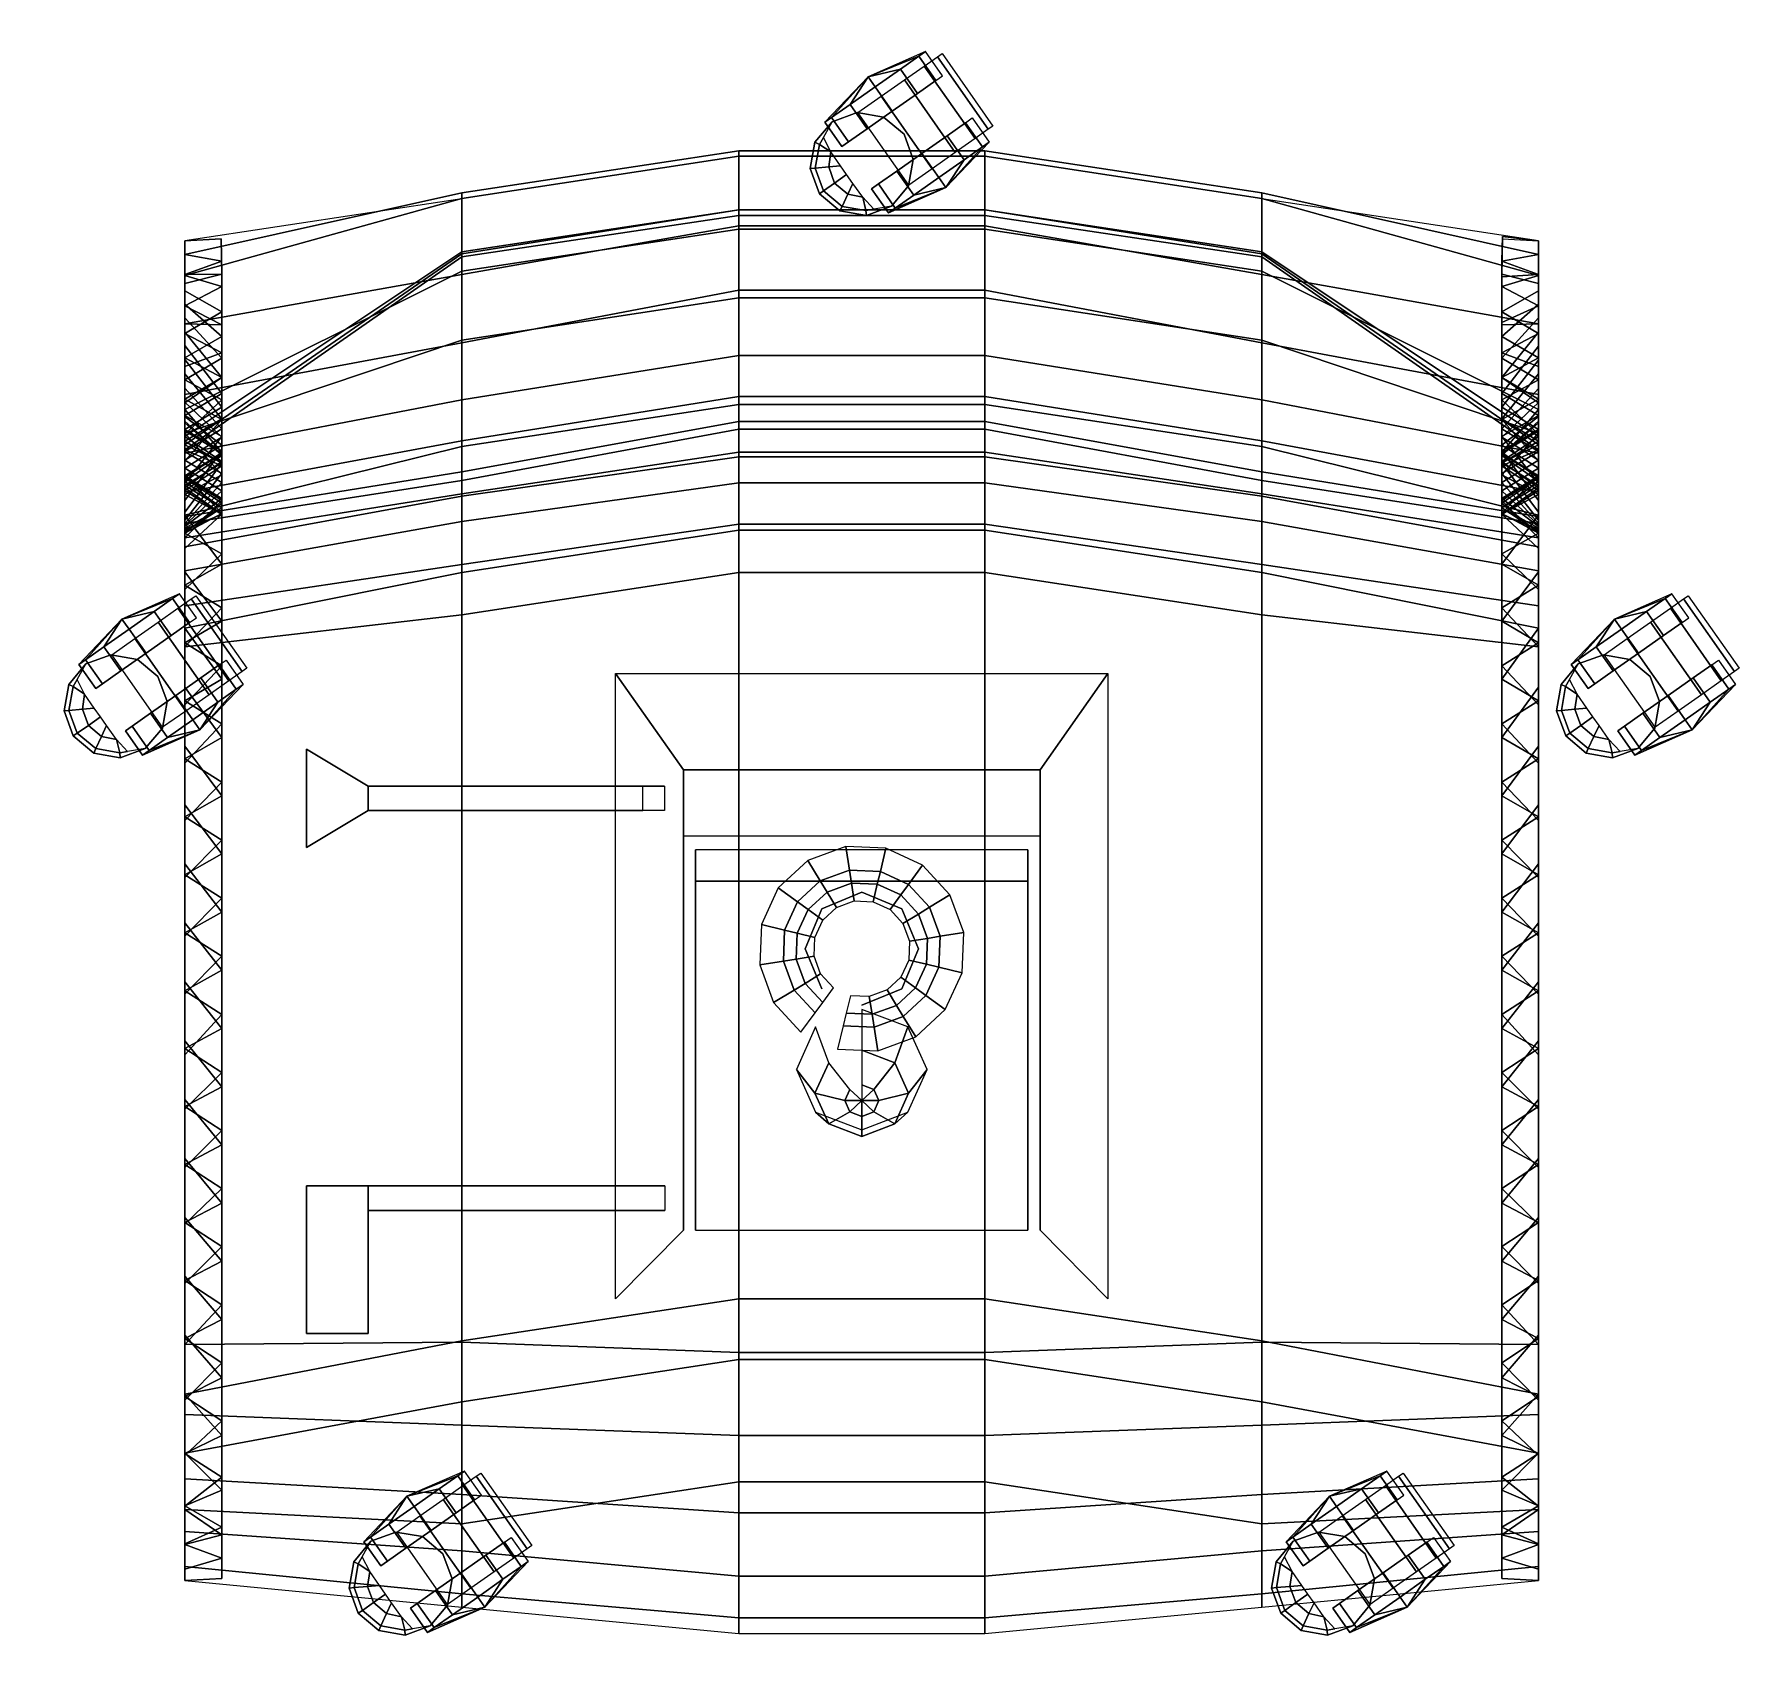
# Model space of a CAD drawing. Header units: metres. Extents: x 0.207 to 0.905, y -1.788 to -1.124.
import ezdxf

# ---------------------------------------------------------------- set-up
doc = ezdxf.new("R2010")
doc.units = ezdxf.units.M
doc.layers.add('ceco.net 76', color=7, linetype='Continuous')

# ---------------------------------------------------------------- blocks, each defined once
blk = doc.blocks.new('SILLABASE')
mesh = blk.add_polymesh((16, 4), dxfattribs=dict(m_close=True))
for k, corner in enumerate([(33.94, -24.7, 9.28), (26.09, -18.98, 182.12), (21.83, -15.88, 186.84), (15.88, -11.55, 301.84), (21.91, -35.81, 9.28), (16.84, -27.52, 182.12), (14.09, -23.02, 186.84), (10.25, -16.75, 301.84), (6.54, -41.47, 9.28), (5.03, -31.87, 182.12), (4.21, -26.66, 186.84), (3.06, -19.4, 301.84), (-9.83, -40.81, 9.28), (-7.55, -31.37, 182.12), (-6.32, -26.24, 186.84), (-4.6, -19.09, 301.84), (-24.7, -33.94, 9.28), (-18.98, -26.09, 182.12), (-15.88, -21.83, 186.84), (-11.55, -15.88, 301.84), (-35.81, -21.91, 9.28), (-27.52, -16.84, 182.12), (-23.02, -14.09, 186.84), (-16.75, -10.25, 301.84), (-41.47, -6.54, 9.28), (-31.87, -5.03, 182.12), (-26.66, -4.21, 186.84), (-19.4, -3.06, 301.84), (-40.81, 9.83, 9.28), (-31.37, 7.55, 182.12), (-26.24, 6.32, 186.84), (-19.09, 4.6, 301.84), (-33.94, 24.7, 9.28), (-26.09, 18.98, 182.12), (-21.83, 15.88, 186.84), (-15.88, 11.55, 301.84), (-21.91, 35.81, 9.28), (-16.84, 27.52, 182.12), (-14.09, 23.02, 186.84), (-10.25, 16.75, 301.84), (-6.54, 41.47, 9.28), (-5.03, 31.87, 182.12), (-4.21, 26.66, 186.84), (-3.06, 19.4, 301.84), (9.83, 40.81, 9.28), (7.55, 31.37, 182.12), (6.32, 26.24, 186.84), (4.6, 19.09, 301.84), (24.7, 33.94, 9.28), (18.98, 26.09, 182.12), (15.88, 21.83, 186.84), (11.55, 15.88, 301.84), (35.81, 21.91, 9.28), (27.52, 16.84, 182.12), (23.02, 14.09, 186.84), (16.75, 10.25, 301.84), (41.47, 6.54, 9.28), (31.87, 5.03, 182.12), (26.66, 4.21, 186.84), (19.4, 3.06, 301.84), (40.81, -9.83, 9.28), (31.37, -7.55, 182.12), (26.24, -6.32, 186.84), (19.09, -4.6, 301.84)]):
    mesh.set_mesh_vertex(divmod(k, 4), corner)
blk = doc.blocks.new('SILLARUEDA')
at = {"color": 0}
mesh = blk.add_polymesh((6, 7), dxfattribs=at)
for k, corner in enumerate([(0, 21), (-10.5, 18.19), (-18.19, 10.5), (-21, 0), (-18.19, -10.5), (-10.5, -18.19), (0, -21), (0, 21, -15.12), (-10.5, 18.19, -19.96), (-18.19, 10.5, -19.96), (-21, 0, -19.96), (-18.19, -10.5, -19.96), (-10.5, -18.19, -19.96), (0, -21, -15.12), (0, 21, -15.12), (-10.5, 18.19, -19.96), (-18.19, 10.5, -19.96), (-21, 0, -19.96), (-18.19, -10.5, -19.96), (-10.5, -18.19, -19.96), (0, -21, -15.12), (-6.55, 17.83, -27.46), (-9.5, 16.45, -27.46), (-16.45, 9.5, -27.46), (-18.99, 0, -27.46), (-16.45, -9.5, -27.46), (-9.5, -16.45, -27.46), (-6.55, -17.83, -27.46), (-7.43, 11.27, -32.95), (-7.43, 11.27, -32.95), (-11.69, 6.75, -32.95), (-13.5, 0, -32.95), (-11.69, -6.75, -32.95), (-7.43, -11.27, -32.95), (-7.43, -11.27, -32.95), (-7.43, 11.27, -32.95), (-7.43, 11.27, -32.95), (-7.5, 4.33, -34.72), (-7.5, 0.01, -34.89), (-7.5, -4.35, -34.72), (-7.43, -11.27, -32.95), (-7.43, -11.27, -32.95)]):
    mesh.set_mesh_vertex(divmod(k, 7), corner)
mesh = blk.add_polymesh((12, 3), dxfattribs=dict(at, m_close=True))
for k, corner in enumerate([(47.5, 10.5, -34.96), (47.5, 22.5, -34.96), (22.5, 27.5, -34.96), (44.15, 10.5, -22.46), (44.15, 22.5, -22.46), (22.5, 27.5, -34.96), (35, 10.5, -13.31), (35, 22.5, -13.31), (22.5, 27.5, -34.96), (22.5, 10.5, -9.96), (22.5, 22.5, -9.96), (22.5, 27.5, -34.96), (10, 10.5, -13.31), (10, 22.5, -13.31), (22.5, 27.5, -34.96), (0.85, 10.5, -22.46), (0.85, 22.5, -22.46), (22.5, 27.5, -34.96), (-2.5, 10.5, -34.96), (-2.5, 22.5, -34.96), (22.5, 27.5, -34.96), (0.85, 10.5, -47.46), (0.85, 22.5, -47.46), (22.5, 27.5, -34.96), (10, 10.5, -56.61), (10, 22.5, -56.61), (22.5, 27.5, -34.96), (22.5, 10.5, -59.96), (22.5, 22.5, -59.96), (22.5, 27.5, -34.96), (35, 10.5, -56.61), (35, 22.5, -56.61), (22.5, 27.5, -34.96), (44.15, 10.5, -47.46), (44.15, 22.5, -47.46), (22.5, 27.5, -34.96)]):
    mesh.set_mesh_vertex(divmod(k, 3), corner)
mesh = blk.add_polymesh((2, 7), dxfattribs=at)
for k, corner in enumerate([(0, -21), (10.5, -18.19), (18.19, -10.5), (21, 0), (18.19, 10.5), (10.5, 18.19), (0, 21), (0, -21, -15.12), (10.5, -18.19, -7.47), (18.19, -10.5, -5.27), (21, 0, -5), (18.19, 10.5, -5.27), (10.5, 18.19, -7.47), (0, 21, -15.12)]):
    mesh.set_mesh_vertex(divmod(k, 7), corner)
mesh = blk.add_polymesh((2, 6), dxfattribs=at)
for k, corner in enumerate([(52.5, -18, -34.96), (50.19, -18, -23.42), (43.62, -18, -13.66), (33.8, -18, -7.17), (22.24, -18, -4.96), (10.72, -18, -7.71), (52.5, 18, -34.96), (50.19, 18, -23.42), (43.62, 18, -13.66), (33.8, 18, -7.17), (22.24, 18, -4.96), (10.72, 18, -7.71)]):
    mesh.set_mesh_vertex(divmod(k, 6), corner)
mesh = blk.add_polymesh((12, 3), dxfattribs=dict(at, m_close=True))
for k, corner in enumerate([(47.5, -10.5, -34.96), (47.5, -22.5, -34.96), (22.5, -27.5, -34.96), (44.15, -10.5, -22.46), (44.15, -22.5, -22.46), (22.5, -27.5, -34.96), (35, -10.5, -13.31), (35, -22.5, -13.31), (22.5, -27.5, -34.96), (22.5, -10.5, -9.96), (22.5, -22.5, -9.96), (22.5, -27.5, -34.96), (10, -10.5, -13.31), (10, -22.5, -13.31), (22.5, -27.5, -34.96), (0.85, -10.5, -22.46), (0.85, -22.5, -22.46), (22.5, -27.5, -34.96), (-2.5, -10.5, -34.96), (-2.5, -22.5, -34.96), (22.5, -27.5, -34.96), (0.85, -10.5, -47.46), (0.85, -22.5, -47.46), (22.5, -27.5, -34.96), (10, -10.5, -56.61), (10, -22.5, -56.61), (22.5, -27.5, -34.96), (22.5, -10.5, -59.96), (22.5, -22.5, -59.96), (22.5, -27.5, -34.96), (35, -10.5, -56.61), (35, -22.5, -56.61), (22.5, -27.5, -34.96), (44.15, -10.5, -47.46), (44.15, -22.5, -47.46), (22.5, -27.5, -34.96)]):
    mesh.set_mesh_vertex(divmod(k, 3), corner)
blk = doc.blocks.new('SILLABAS')
at = {"color": 7}
for points in [[(-27.43, 67.5, 0.05), (-27.43, -67.5, 0.05), (114.37, -67.5, 59.83), (114.37, 67.5, 59.83)], [(-81.1, -225.61, 60.96), (-81.1, -225.61, 50.96), (-41.1, -225.61, 50.96), (-41.1, -225.61, 60.96)], [(96.3, -225.61, 65), (96.3, -225.61, 75), (156.3, -225.61, 73), (156.3, -225.61, 70)]]:
    blk.add_3dface(points, dxfattribs=at)
mesh = blk.add_polymesh((3, 4), dxfattribs=dict(at, n_close=True))
for k, corner in enumerate([(142.22, -100, 93.72), (-111.83, -100, 71.76), (-111.83, 100, 71.76), (142.22, 100, 93.72), (114.37, -72.5, 59.83), (-72.71, -72.5, 43.66), (-72.71, 72.5, 43.66), (114.37, 72.5, 59.83), (114.37, -72.5, 59.83), (-45.67, -72.5, 24.24), (-45.67, 72.5, 24.24), (114.37, 72.5, 59.83)]):
    mesh.set_mesh_vertex(divmod(k, 4), corner)
mesh = blk.add_polymesh((2, 4), dxfattribs=dict(at, n_close=True))
for k, corner in enumerate([(114.37, 67.5, 59.83), (-40.17, 67.5, 31.07), (-40.17, -67.5, 31.07), (114.37, -67.5, 59.83), (114.37, 67.5, 59.83), (-27.43, 67.5, 0.05), (-27.43, -67.5, 0.05), (114.37, -67.5, 59.83)]):
    mesh.set_mesh_vertex(divmod(k, 4), corner)
mesh = blk.add_polymesh((2, 8), dxfattribs=dict(at, n_close=True))
for k, corner in enumerate([(23, 0, 0.05), (16.26, 16.26, 0.05), (0, 23, 0.05), (-16.26, 16.26, 0.05), (-23, 0, 0.05), (-16.26, -16.26, 0.05), (0, -23, 0.05), (16.26, -16.26, 0.05), (23, 0, 21.31), (16.26, 16.26, 18.47), (0, 23, 11.61), (-16.26, 16.26, 4.75), (-23, 0, 1.91), (-16.26, -16.26, 4.75), (0, -23, 11.61), (16.26, -16.26, 18.47)]):
    mesh.set_mesh_vertex(divmod(k, 8), corner)
mesh = blk.add_polymesh((8, 4), dxfattribs=dict(at, m_close=True))
for k, corner in enumerate([(24.64, 0, 20.93), (41.23, 0, 0.96), (55.37, 0, -1.43), (61.74, 0, 1.25), (31.8, 18.77, 23.95), (46.36, 13.44, 3.12), (57.24, 4.89, -0.65), (61.74, 0, 1.25), (49.1, 26.54, 31.24), (58.75, 19.01, 8.34), (61.74, 6.91, 1.25), (61.74, 0, 1.25), (66.39, 18.77, 38.53), (71.14, 13.44, 13.57), (66.24, 4.89, 3.15), (61.74, 0, 1.25), (73.55, 0, 41.55), (76.27, 0, 15.73), (68.11, 0, 3.94), (61.74, 0, 1.25), (66.39, -18.77, 38.53), (71.14, -13.44, 13.57), (66.24, -4.89, 3.15), (61.74, 0, 1.25), (49.1, -26.54, 31.24), (58.75, -19.01, 8.34), (61.74, -6.91, 1.25), (61.74, 0, 1.25), (31.8, -18.77, 23.95), (46.36, -13.44, 3.12), (57.24, -4.89, -0.65), (61.74, 0, 1.25)]):
    mesh.set_mesh_vertex(divmod(k, 4), corner)
mesh = blk.add_polymesh((3, 4), dxfattribs=dict(at, n_close=True))
for k, corner in enumerate([(-56.1, -88.97, 60.96), (-66.1, -88.97, 60.96), (-66.1, -80.18, 50.96), (-56.1, -80.18, 50.96), (-56.1, -200.61, 60.96), (-66.1, -200.61, 60.96), (-66.1, -200.61, 50.96), (-56.1, -200.61, 50.96), (-41.1, -225.61, 60.96), (-81.1, -225.61, 60.96), (-81.1, -225.61, 50.96), (-41.1, -225.61, 50.96)]):
    mesh.set_mesh_vertex(divmod(k, 4), corner)
mesh = blk.add_polymesh((4, 4), dxfattribs=dict(at, n_close=True))
for k, corner in enumerate([(96.3, -88.64, 75), (96.3, -79.97, 65), (106.3, -79.97, 65), (106.3, -88.64, 75), (96.3, -200.61, 75), (96.3, -200.61, 65), (106.3, -200.61, 65), (106.3, -200.61, 75), (96.3, -200.61, 75), (96.3, -200.61, 65), (156.3, -200.61, 70), (156.3, -200.61, 73), (96.3, -225.61, 75), (96.3, -225.61, 65), (156.3, -225.61, 70), (156.3, -225.61, 73)]):
    mesh.set_mesh_vertex(divmod(k, 4), corner)

msp = doc.modelspace()

# ---------------------------------------------------------------- block references
at = {"layer": 'ceco.net 76', "yscale": 0.001000000000203727}
for name, p, xscale, zscale, rotation in [('SILLARUEDA', (0.54351, -1.17676, 1.0197), 0.001000000002289383, 0.001, 35.08414624312518), ('SILLARUEDA', (0.24031, -1.39705, 1.0197), 0.001000000002289383, 0.001, 35.08414624312518), ('SILLARUEDA', (0.84671, -1.39705, 1.0197), 0.001000000002289383, 0.001, 35.08414624312518), ('SILLABAS', (0.54351, -1.49556, 1.32532), 0.001000000000203727, 0.001000000000203727, 270), ('SILLABASE', (0.54351, -1.49556, 1.02269), 0.001000000000203727, 0.001000000000203727, 270), ('SILLARUEDA', (0.35612, -1.75348, 1.0197), 0.001000000002289383, 0.001, 35.08414624312518), ('SILLARUEDA', (0.7309, -1.75348, 1.0197), 0.001000000002289383, 0.001, 35.08414624312518)]:
    msp.add_blockref(name, p, dxfattribs=dict(at, xscale=xscale, zscale=zscale, rotation=rotation))

# ---------------------------------------------------------------- meshes
at = {"layer": 'ceco.net 76', "color": 4}
mesh = msp.add_polymesh((6, 15), dxfattribs=at)
for k, corner in enumerate([(0.26851, -1.20799, 1.96353), (0.26851, -1.21358, 1.94185), (0.26851, -1.22203, 1.91948), (0.26851, -1.29089, 1.64024), (0.26851, -1.29294, 1.61646), (0.26851, -1.28746, 1.59325), (0.26851, -1.27645, 1.54683), (0.26851, -1.28607, 1.50074), (0.26851, -1.31948, 1.46715), (0.26851, -1.36531, 1.45518), (0.26851, -1.67653, 1.47), (0.26851, -1.70048, 1.4691), (0.26851, -1.7234, 1.46366), (0.26851, -1.7234, 1.46366), (0.26851, -1.75229, 1.44983), (0.38101, -1.19084, 1.95157), (0.38101, -1.18851, 1.92684), (0.38101, -1.1907, 1.90081), (0.38101, -1.21328, 1.63075), (0.38101, -1.2145, 1.58043), (0.38101, -1.21245, 1.53617), (0.38101, -1.22032, 1.48488), (0.38101, -1.24826, 1.44117), (0.38101, -1.29154, 1.41257), (0.38101, -1.3427, 1.40401), (0.38101, -1.65494, 1.431), (0.38101, -1.67962, 1.43929), (0.38101, -1.72925, 1.4539), (0.38101, -1.72925, 1.4539), (0.38101, -1.76307, 1.44227), (0.49351, -1.17369, 1.93961), (0.49351, -1.17136, 1.91488), (0.49351, -1.17355, 1.88885), (0.49351, -1.1954, 1.6285), (0.49351, -1.19771, 1.57636), (0.49351, -1.1953, 1.52421), (0.49351, -1.20317, 1.47291), (0.49351, -1.23111, 1.42921), (0.49351, -1.27439, 1.40061), (0.49351, -1.32555, 1.39205), (0.49351, -1.63779, 1.41904), (0.49351, -1.66247, 1.42733), (0.49351, -1.7121, 1.44193), (0.49351, -1.7121, 1.44193), (0.49351, -1.77385, 1.43471), (0.59351, -1.17369, 1.93961), (0.59351, -1.17136, 1.91488), (0.59351, -1.17355, 1.88885), (0.59351, -1.1954, 1.6285), (0.59351, -1.19771, 1.57636), (0.59351, -1.1953, 1.52421), (0.59351, -1.20317, 1.47291), (0.59351, -1.23111, 1.42921), (0.59351, -1.27439, 1.40061), (0.59351, -1.32555, 1.39205), (0.59351, -1.63779, 1.41904), (0.59351, -1.66247, 1.42733), (0.59351, -1.7121, 1.44193), (0.59351, -1.7121, 1.44193), (0.59351, -1.77385, 1.43471), (0.70601, -1.19084, 1.95157), (0.70601, -1.18851, 1.92684), (0.70601, -1.1907, 1.90081), (0.70601, -1.21328, 1.63075), (0.70601, -1.2145, 1.58043), (0.70601, -1.21245, 1.53617), (0.70601, -1.22032, 1.48488), (0.70601, -1.24826, 1.44117), (0.70601, -1.29154, 1.41257), (0.70601, -1.3427, 1.40401), (0.70601, -1.65494, 1.431), (0.70601, -1.67962, 1.43929), (0.70601, -1.72925, 1.4539), (0.70601, -1.72925, 1.4539), (0.70601, -1.76307, 1.44227), (0.81851, -1.20799, 1.96353), (0.81851, -1.21358, 1.94185), (0.81851, -1.22203, 1.91948), (0.81851, -1.29089, 1.64024), (0.81851, -1.29294, 1.61646), (0.81851, -1.28746, 1.59325), (0.81851, -1.27645, 1.54683), (0.81851, -1.28607, 1.50074), (0.81851, -1.31948, 1.46715), (0.81851, -1.36531, 1.45518), (0.81851, -1.67653, 1.47), (0.81851, -1.70048, 1.4691), (0.81851, -1.7234, 1.46366), (0.81851, -1.7234, 1.46366), (0.81851, -1.75229, 1.44983)]):
    mesh.set_mesh_vertex(divmod(k, 15), corner)
at = {"layer": 'ceco.net 76', "color": 1}
mesh = msp.add_polymesh((6, 18), dxfattribs=at)
for k, corner in enumerate([(0.81851, -1.75229, 1.44983), (0.81851, -1.74654, 1.47769), (0.81851, -1.73228, 1.50229), (0.81851, -1.71096, 1.52112), (0.81851, -1.68478, 1.53223), (0.81851, -1.65643, 1.53449), (0.81851, -1.37288, 1.51132), (0.81851, -1.35631, 1.51417), (0.81851, -1.34208, 1.52313), (0.81851, -1.33235, 1.53684), (0.81851, -1.32858, 1.55323), (0.81851, -1.32281, 1.74277), (0.81851, -1.32, 1.78586), (0.81851, -1.31011, 1.8279), (0.81851, -1.29427, 1.86706), (0.81851, -1.2704, 1.90426), (0.81851, -1.24165, 1.93649), (0.81851, -1.20799, 1.96353), (0.70601, -1.76307, 1.44227), (0.70601, -1.75763, 1.47051), (0.70601, -1.74021, 1.49921), (0.70601, -1.71732, 1.518), (0.70601, -1.68913, 1.52903), (0.70601, -1.65536, 1.53132), (0.70601, -1.35987, 1.50066), (0.70601, -1.33942, 1.50232), (0.70601, -1.32206, 1.51323), (0.70601, -1.31171, 1.53094), (0.70601, -1.31071, 1.55143), (0.70601, -1.30534, 1.73296), (0.70601, -1.30176, 1.7753), (0.70601, -1.28917, 1.8241), (0.70601, -1.27256, 1.85965), (0.70601, -1.24938, 1.89523), (0.70601, -1.22164, 1.92614), (0.70601, -1.19084, 1.95157), (0.59351, -1.77385, 1.43471), (0.59351, -1.76744, 1.46784), (0.59351, -1.75045, 1.49699), (0.59351, -1.72478, 1.51889), (0.59351, -1.69332, 1.53107), (0.59351, -1.65959, 1.53217), (0.59351, -1.34273, 1.48887), (0.59351, -1.32312, 1.49015), (0.59351, -1.30623, 1.50017), (0.59351, -1.29571, 1.51677), (0.59351, -1.29386, 1.53633), (0.59351, -1.28444, 1.72665), (0.59351, -1.28138, 1.76294), (0.59351, -1.27125, 1.80808), (0.59351, -1.25452, 1.84983), (0.59351, -1.22802, 1.88912), (0.59351, -1.20192, 1.91697), (0.59351, -1.17369, 1.93961), (0.49351, -1.77385, 1.43471), (0.49351, -1.76744, 1.46784), (0.49351, -1.75045, 1.49699), (0.49351, -1.72478, 1.51889), (0.49351, -1.69332, 1.53107), (0.49351, -1.65959, 1.53217), (0.49351, -1.34273, 1.48887), (0.49351, -1.32312, 1.49015), (0.49351, -1.30623, 1.50017), (0.49351, -1.29571, 1.51677), (0.49351, -1.29386, 1.53633), (0.49351, -1.28444, 1.72665), (0.49351, -1.28138, 1.76294), (0.49351, -1.27125, 1.80808), (0.49351, -1.25452, 1.84983), (0.49351, -1.22802, 1.88912), (0.49351, -1.20192, 1.91697), (0.49351, -1.17369, 1.93961), (0.38101, -1.76307, 1.44227), (0.38101, -1.75763, 1.47051), (0.38101, -1.74021, 1.49921), (0.38101, -1.71732, 1.518), (0.38101, -1.68913, 1.52903), (0.38101, -1.65536, 1.53132), (0.38101, -1.35987, 1.50066), (0.38101, -1.33942, 1.50232), (0.38101, -1.32206, 1.51323), (0.38101, -1.31171, 1.53094), (0.38101, -1.31071, 1.55143), (0.38101, -1.30534, 1.73296), (0.38101, -1.30176, 1.7753), (0.38101, -1.28917, 1.8241), (0.38101, -1.27256, 1.85965), (0.38101, -1.24938, 1.89523), (0.38101, -1.22164, 1.92614), (0.38101, -1.19084, 1.95157), (0.26851, -1.75229, 1.44983), (0.26851, -1.74654, 1.47769), (0.26851, -1.73228, 1.50229), (0.26851, -1.71096, 1.52112), (0.26851, -1.68478, 1.53223), (0.26851, -1.65643, 1.53449), (0.26851, -1.37288, 1.51132), (0.26851, -1.35631, 1.51417), (0.26851, -1.34208, 1.52313), (0.26851, -1.33235, 1.53684), (0.26851, -1.32858, 1.55323), (0.26851, -1.32281, 1.74277), (0.26851, -1.32, 1.78586), (0.26851, -1.31011, 1.8279), (0.26851, -1.29427, 1.86706), (0.26851, -1.2704, 1.90426), (0.26851, -1.24165, 1.93649), (0.26851, -1.20799, 1.96353)]):
    mesh.set_mesh_vertex(divmod(k, 18), corner)
at = {"layer": 'ceco.net 76', "color": 2}
mesh = msp.add_polymesh((2, 41), dxfattribs=at)
for k, corner in enumerate([(0.26851, -1.20799, 1.96353), (0.26851, -1.21358, 1.94185), (0.26851, -1.22203, 1.91948), (0.26851, -1.22824, 1.89633), (0.26851, -1.23373, 1.873), (0.26851, -1.23918, 1.84966), (0.26851, -1.24509, 1.82644), (0.26851, -1.25045, 1.80308), (0.26851, -1.25622, 1.77981), (0.26851, -1.262, 1.75655), (0.26851, -1.26778, 1.73329), (0.26851, -1.27356, 1.71003), (0.26851, -1.27934, 1.68676), (0.26851, -1.28511, 1.6635), (0.26851, -1.29089, 1.64024), (0.26851, -1.29294, 1.61646), (0.26851, -1.28746, 1.59325), (0.26851, -1.28196, 1.57004), (0.26851, -1.27645, 1.54683), (0.26851, -1.28126, 1.52379), (0.26851, -1.28607, 1.50074), (0.26851, -1.30277, 1.48395), (0.26851, -1.31948, 1.46715), (0.26851, -1.34239, 1.46116), (0.26851, -1.36531, 1.45518), (0.26851, -1.38926, 1.45605), (0.26851, -1.41322, 1.4569), (0.26851, -1.43717, 1.4578), (0.26851, -1.46112, 1.45884), (0.26851, -1.48506, 1.46004), (0.26851, -1.50899, 1.46124), (0.26851, -1.53293, 1.46245), (0.26851, -1.55687, 1.46366), (0.26851, -1.58081, 1.46487), (0.26851, -1.60474, 1.46622), (0.26851, -1.62865, 1.46793), (0.26851, -1.65257, 1.46951), (0.26851, -1.67653, 1.47), (0.26851, -1.70048, 1.4691), (0.26851, -1.7234, 1.46366), (0.26851, -1.75229, 1.44983), (0.28317, -1.20716, 1.96026), (0.28351, -1.21625, 1.94133), (0.28351, -1.22647, 1.91996), (0.28351, -1.23685, 1.89867), (0.28351, -1.24677, 1.87715), (0.28351, -1.25567, 1.8552), (0.28351, -1.26346, 1.83282), (0.28351, -1.27004, 1.81006), (0.28351, -1.2756, 1.78703), (0.28351, -1.28029, 1.7638), (0.28351, -1.28428, 1.74045), (0.28351, -1.28778, 1.71701), (0.28351, -1.29102, 1.69354), (0.28351, -1.29419, 1.67005), (0.28351, -1.2981, 1.6467), (0.28351, -1.29943, 1.62306), (0.28351, -1.29758, 1.59945), (0.28351, -1.29515, 1.57588), (0.28351, -1.29391, 1.55222), (0.28351, -1.29459, 1.5286), (0.28351, -1.30306, 1.50665), (0.28351, -1.31875, 1.48904), (0.28351, -1.33927, 1.4774), (0.28351, -1.36244, 1.47295), (0.28351, -1.3861, 1.47412), (0.28351, -1.40975, 1.47555), (0.28351, -1.4334, 1.477), (0.28351, -1.45705, 1.47849), (0.28351, -1.4807, 1.48004), (0.28351, -1.50434, 1.48162), (0.28351, -1.52798, 1.4832), (0.28351, -1.55162, 1.48479), (0.28351, -1.57527, 1.48639), (0.28351, -1.5989, 1.48804), (0.28351, -1.62253, 1.4898), (0.28351, -1.64619, 1.49124), (0.28351, -1.66986, 1.49088), (0.28351, -1.69328, 1.4874), (0.28351, -1.71552, 1.47945), (0.28351, -1.73365, 1.46446), (0.28346, -1.75141, 1.45008)]):
    mesh.set_mesh_vertex(divmod(k, 41), corner)
at = {"layer": 'ceco.net 76', "color": 5}
mesh = msp.add_polymesh((2, 41), dxfattribs=dict(at, m_close=True))
for k, corner in enumerate([(0.26851, -1.20799, 1.96353), (0.26851, -1.22526, 1.94966), (0.26851, -1.24165, 1.93649), (0.26851, -1.259, 1.91704), (0.26851, -1.27377, 1.899), (0.26851, -1.28645, 1.8787), (0.26851, -1.29732, 1.85763), (0.26851, -1.30647, 1.83577), (0.26851, -1.31342, 1.81312), (0.26851, -1.3182, 1.7899), (0.26851, -1.32145, 1.76642), (0.26851, -1.32281, 1.74277), (0.26851, -1.32344, 1.71907), (0.26851, -1.32408, 1.69537), (0.26851, -1.32472, 1.67167), (0.26851, -1.32516, 1.64796), (0.26851, -1.32553, 1.62426), (0.26851, -1.32621, 1.60056), (0.26851, -1.32667, 1.57686), (0.26851, -1.32858, 1.55323), (0.26851, -1.33297, 1.53012), (0.26851, -1.34966, 1.51393), (0.26851, -1.37288, 1.51132), (0.26851, -1.39651, 1.5133), (0.26851, -1.42014, 1.51529), (0.26851, -1.44341, 1.51708), (0.26851, -1.46657, 1.51897), (0.26851, -1.49046, 1.52093), (0.26851, -1.51402, 1.52285), (0.26851, -1.53866, 1.52486), (0.26851, -1.56075, 1.52667), (0.26851, -1.58444, 1.52861), (0.26851, -1.60742, 1.53048), (0.26851, -1.63165, 1.53246), (0.26851, -1.65643, 1.53449), (0.26851, -1.67903, 1.53269), (0.26851, -1.70145, 1.52515), (0.26851, -1.72204, 1.51133), (0.26851, -1.73734, 1.49356), (0.26851, -1.74759, 1.47259), (0.26851, -1.75229, 1.44983), (0.28317, -1.20716, 1.96026), (0.28351, -1.22153, 1.94768), (0.28351, -1.24214, 1.93108), (0.28351, -1.25343, 1.9103), (0.28351, -1.26347, 1.8889), (0.28351, -1.27253, 1.86706), (0.28351, -1.28058, 1.84482), (0.28351, -1.28748, 1.8222), (0.28351, -1.29332, 1.79929), (0.28351, -1.29829, 1.77617), (0.28351, -1.30252, 1.7529), (0.28351, -1.30617, 1.72954), (0.28351, -1.30948, 1.70612), (0.28351, -1.31267, 1.68269), (0.28351, -1.31638, 1.65935), (0.28351, -1.31915, 1.63588), (0.28351, -1.31899, 1.61224), (0.28351, -1.31649, 1.58873), (0.28351, -1.31461, 1.56517), (0.28351, -1.31343, 1.54155), (0.28351, -1.31904, 1.51886), (0.28351, -1.33512, 1.5018), (0.28351, -1.35703, 1.49344), (0.28351, -1.38063, 1.49383), (0.28351, -1.40423, 1.49525), (0.28351, -1.42784, 1.49669), (0.28351, -1.45144, 1.49817), (0.28351, -1.47504, 1.49971), (0.28351, -1.49864, 1.50128), (0.28351, -1.52223, 1.50286), (0.28351, -1.54583, 1.50445), (0.28351, -1.56942, 1.50604), (0.28351, -1.59302, 1.50767), (0.28351, -1.6166, 1.50942), (0.28351, -1.6402, 1.51099), (0.28351, -1.66383, 1.5113), (0.28351, -1.68735, 1.50893), (0.28351, -1.71029, 1.50332), (0.28351, -1.73055, 1.49148), (0.28351, -1.74313, 1.47164), (0.28346, -1.75141, 1.45008)]):
    mesh.set_mesh_vertex(divmod(k, 41), corner)
at = {"layer": 'ceco.net 76', "color": 2}
mesh = msp.add_polymesh((2, 41), dxfattribs=at)
for k, corner in enumerate([(0.28317, -1.20716, 1.96026), (0.28351, -1.22153, 1.94768), (0.28351, -1.24214, 1.93108), (0.28351, -1.25343, 1.9103), (0.28351, -1.26347, 1.8889), (0.28351, -1.27253, 1.86706), (0.28351, -1.28058, 1.84482), (0.28351, -1.28748, 1.8222), (0.28351, -1.29332, 1.79929), (0.28351, -1.29829, 1.77617), (0.28351, -1.30252, 1.7529), (0.28351, -1.30617, 1.72954), (0.28351, -1.30948, 1.70612), (0.28351, -1.31267, 1.68269), (0.28351, -1.31638, 1.65935), (0.28351, -1.31915, 1.63588), (0.28351, -1.31899, 1.61224), (0.28351, -1.31649, 1.58873), (0.28351, -1.31461, 1.56517), (0.28351, -1.31343, 1.54155), (0.28351, -1.31904, 1.51886), (0.28351, -1.33512, 1.5018), (0.28351, -1.35703, 1.49344), (0.28351, -1.38063, 1.49383), (0.28351, -1.40423, 1.49525), (0.28351, -1.42784, 1.49669), (0.28351, -1.45144, 1.49817), (0.28351, -1.47504, 1.49971), (0.28351, -1.49864, 1.50128), (0.28351, -1.52223, 1.50286), (0.28351, -1.54583, 1.50445), (0.28351, -1.56942, 1.50604), (0.28351, -1.59302, 1.50767), (0.28351, -1.6166, 1.50942), (0.28351, -1.6402, 1.51099), (0.28351, -1.66383, 1.5113), (0.28351, -1.68735, 1.50893), (0.28351, -1.71029, 1.50332), (0.28351, -1.73055, 1.49148), (0.28351, -1.74313, 1.47164), (0.28346, -1.75141, 1.45008), (0.26851, -1.20799, 1.96353), (0.26851, -1.22168, 1.9443), (0.26851, -1.23441, 1.92444), (0.26851, -1.24556, 1.90363), (0.26851, -1.25548, 1.88221), (0.26851, -1.26442, 1.86036), (0.26851, -1.27227, 1.8381), (0.26851, -1.27896, 1.81546), (0.26851, -1.28462, 1.79254), (0.26851, -1.28942, 1.76942), (0.26851, -1.2935, 1.74617), (0.26851, -1.29705, 1.72283), (0.26851, -1.3003, 1.69944), (0.26851, -1.30347, 1.67605), (0.26851, -1.30735, 1.65277), (0.26851, -1.3094, 1.62927), (0.26851, -1.30837, 1.6057), (0.26851, -1.30568, 1.58224), (0.26851, -1.30426, 1.55868), (0.26851, -1.30375, 1.5351), (0.26851, -1.31098, 1.51285), (0.26851, -1.32676, 1.49548), (0.26851, -1.34783, 1.48514), (0.26851, -1.37123, 1.48325), (0.26851, -1.3948, 1.48467), (0.26851, -1.41837, 1.48609), (0.26851, -1.44193, 1.48755), (0.26851, -1.46549, 1.48906), (0.26851, -1.48905, 1.49062), (0.26851, -1.51261, 1.49219), (0.26851, -1.53617, 1.49378), (0.26851, -1.55972, 1.49536), (0.26851, -1.58328, 1.49696), (0.26851, -1.60683, 1.49865), (0.26851, -1.63037, 1.50037), (0.26851, -1.65395, 1.50145), (0.26851, -1.67751, 1.50018), (0.26851, -1.70069, 1.49583), (0.26851, -1.72186, 1.4858), (0.26851, -1.73767, 1.46837), (0.26851, -1.75229, 1.44983)]):
    mesh.set_mesh_vertex(divmod(k, 41), corner)
at = {"layer": 'ceco.net 76', "color": 5}
mesh = msp.add_polymesh((2, 41), dxfattribs=at)
for k, corner in enumerate([(0.26851, -1.20799, 1.96353), (0.26851, -1.22168, 1.9443), (0.26851, -1.23441, 1.92444), (0.26851, -1.24556, 1.90363), (0.26851, -1.25548, 1.88221), (0.26851, -1.26442, 1.86036), (0.26851, -1.27227, 1.8381), (0.26851, -1.27896, 1.81546), (0.26851, -1.28462, 1.79254), (0.26851, -1.28942, 1.76942), (0.26851, -1.2935, 1.74617), (0.26851, -1.29705, 1.72283), (0.26851, -1.3003, 1.69944), (0.26851, -1.30347, 1.67605), (0.26851, -1.30735, 1.65277), (0.26851, -1.3094, 1.62927), (0.26851, -1.30837, 1.6057), (0.26851, -1.30568, 1.58224), (0.26851, -1.30426, 1.55868), (0.26851, -1.30375, 1.5351), (0.26851, -1.31098, 1.51285), (0.26851, -1.32676, 1.49548), (0.26851, -1.34783, 1.48514), (0.26851, -1.37123, 1.48325), (0.26851, -1.3948, 1.48467), (0.26851, -1.41837, 1.48609), (0.26851, -1.44193, 1.48755), (0.26851, -1.46549, 1.48906), (0.26851, -1.48905, 1.49062), (0.26851, -1.51261, 1.49219), (0.26851, -1.53617, 1.49378), (0.26851, -1.55972, 1.49536), (0.26851, -1.58328, 1.49696), (0.26851, -1.60683, 1.49865), (0.26851, -1.63037, 1.50037), (0.26851, -1.65395, 1.50145), (0.26851, -1.67751, 1.50018), (0.26851, -1.70069, 1.49583), (0.26851, -1.72186, 1.4858), (0.26851, -1.73767, 1.46837), (0.26851, -1.75229, 1.44983), (0.28317, -1.20716, 1.96026), (0.28351, -1.21625, 1.94133), (0.28351, -1.22647, 1.91996), (0.28351, -1.23685, 1.89867), (0.28351, -1.24677, 1.87715), (0.28351, -1.25567, 1.8552), (0.28351, -1.26346, 1.83282), (0.28351, -1.27004, 1.81006), (0.28351, -1.2756, 1.78703), (0.28351, -1.28029, 1.7638), (0.28351, -1.28428, 1.74045), (0.28351, -1.28778, 1.71701), (0.28351, -1.29102, 1.69354), (0.28351, -1.29419, 1.67005), (0.28351, -1.2981, 1.6467), (0.28351, -1.29943, 1.62306), (0.28351, -1.29758, 1.59945), (0.28351, -1.29515, 1.57588), (0.28351, -1.29391, 1.55222), (0.28351, -1.29459, 1.5286), (0.28351, -1.30306, 1.50665), (0.28351, -1.31875, 1.48904), (0.28351, -1.33927, 1.4774), (0.28351, -1.36244, 1.47295), (0.28351, -1.3861, 1.47412), (0.28351, -1.40975, 1.47555), (0.28351, -1.4334, 1.477), (0.28351, -1.45705, 1.47849), (0.28351, -1.4807, 1.48004), (0.28351, -1.50434, 1.48162), (0.28351, -1.52798, 1.4832), (0.28351, -1.55162, 1.48479), (0.28351, -1.57527, 1.48639), (0.28351, -1.5989, 1.48804), (0.28351, -1.62253, 1.4898), (0.28351, -1.64619, 1.49124), (0.28351, -1.66986, 1.49088), (0.28351, -1.69328, 1.4874), (0.28351, -1.71552, 1.47945), (0.28351, -1.73365, 1.46446), (0.28346, -1.75141, 1.45008)]):
    mesh.set_mesh_vertex(divmod(k, 41), corner)
mesh = msp.add_polymesh((2, 41), dxfattribs=at)
for k, corner in enumerate([(0.81851, -1.20799, 1.96353), (0.81851, -1.22168, 1.9443), (0.81851, -1.23441, 1.92444), (0.81851, -1.24556, 1.90363), (0.81851, -1.25548, 1.88221), (0.81851, -1.26442, 1.86036), (0.81851, -1.27227, 1.8381), (0.81851, -1.27896, 1.81546), (0.81851, -1.28462, 1.79254), (0.81851, -1.28942, 1.76942), (0.81851, -1.2935, 1.74617), (0.81851, -1.29705, 1.72283), (0.81851, -1.3003, 1.69944), (0.81851, -1.30347, 1.67605), (0.81851, -1.30735, 1.65277), (0.81851, -1.3094, 1.62927), (0.81851, -1.30837, 1.6057), (0.81851, -1.30568, 1.58224), (0.81851, -1.30426, 1.55868), (0.81851, -1.30375, 1.5351), (0.81851, -1.31098, 1.51285), (0.81851, -1.32676, 1.49548), (0.81851, -1.34783, 1.48514), (0.81851, -1.37123, 1.48325), (0.81851, -1.3948, 1.48467), (0.81851, -1.41837, 1.48609), (0.81851, -1.44193, 1.48755), (0.81851, -1.46549, 1.48906), (0.81851, -1.48905, 1.49062), (0.81851, -1.51261, 1.49219), (0.81851, -1.53617, 1.49378), (0.81851, -1.55972, 1.49536), (0.81851, -1.58328, 1.49696), (0.81851, -1.60683, 1.49865), (0.81851, -1.63037, 1.50037), (0.81851, -1.65395, 1.50145), (0.81851, -1.67751, 1.50018), (0.81851, -1.70069, 1.49583), (0.81851, -1.72186, 1.4858), (0.81851, -1.73767, 1.46837), (0.81851, -1.75229, 1.44983), (0.80385, -1.20616, 1.96026), (0.80351, -1.21625, 1.94133), (0.80351, -1.22647, 1.91996), (0.80351, -1.23685, 1.89867), (0.80351, -1.24677, 1.87715), (0.80351, -1.25567, 1.8552), (0.80351, -1.26346, 1.83282), (0.80351, -1.27004, 1.81006), (0.80351, -1.2756, 1.78703), (0.80351, -1.28029, 1.7638), (0.80351, -1.28428, 1.74045), (0.80351, -1.28778, 1.71701), (0.80351, -1.29102, 1.69354), (0.80351, -1.29419, 1.67005), (0.80351, -1.2981, 1.6467), (0.80351, -1.29943, 1.62306), (0.80351, -1.29758, 1.59945), (0.80351, -1.29515, 1.57588), (0.80351, -1.29391, 1.55222), (0.80351, -1.29459, 1.5286), (0.80351, -1.30306, 1.50665), (0.80351, -1.31875, 1.48904), (0.80351, -1.33927, 1.4774), (0.80351, -1.36244, 1.47295), (0.80351, -1.3861, 1.47412), (0.80351, -1.40975, 1.47555), (0.80351, -1.4334, 1.477), (0.80351, -1.45705, 1.47849), (0.80351, -1.4807, 1.48004), (0.80351, -1.50434, 1.48162), (0.80351, -1.52798, 1.4832), (0.80351, -1.55162, 1.48479), (0.80351, -1.57527, 1.48639), (0.80351, -1.5989, 1.48804), (0.80351, -1.62253, 1.4898), (0.80351, -1.64619, 1.49124), (0.80351, -1.66986, 1.49088), (0.80351, -1.69328, 1.4874), (0.80351, -1.71552, 1.47945), (0.80351, -1.73365, 1.46446), (0.80357, -1.75141, 1.45008)]):
    mesh.set_mesh_vertex(divmod(k, 41), corner)
mesh = msp.add_polymesh((2, 41), dxfattribs=at)
for k, corner in enumerate([(0.80385, -1.20616, 1.96026), (0.80351, -1.22253, 1.94768), (0.80351, -1.24114, 1.93108), (0.80351, -1.25343, 1.9103), (0.80351, -1.26347, 1.8889), (0.80351, -1.27253, 1.86706), (0.80351, -1.28058, 1.84482), (0.80351, -1.28748, 1.8222), (0.80351, -1.29332, 1.79929), (0.80351, -1.29829, 1.77617), (0.80351, -1.30252, 1.7529), (0.80351, -1.30617, 1.72954), (0.80351, -1.30948, 1.70612), (0.80351, -1.31267, 1.68269), (0.80351, -1.31638, 1.65935), (0.80351, -1.31915, 1.63588), (0.80351, -1.31899, 1.61224), (0.80351, -1.31649, 1.58873), (0.80351, -1.31461, 1.56517), (0.80351, -1.31343, 1.54155), (0.80351, -1.31904, 1.51886), (0.80351, -1.33512, 1.5018), (0.80351, -1.35703, 1.49344), (0.80351, -1.38063, 1.49383), (0.80351, -1.40423, 1.49525), (0.80351, -1.42784, 1.49669), (0.80351, -1.45144, 1.49817), (0.80351, -1.47504, 1.49971), (0.80351, -1.49864, 1.50128), (0.80351, -1.52223, 1.50286), (0.80351, -1.54583, 1.50445), (0.80351, -1.56942, 1.50604), (0.80351, -1.59302, 1.50767), (0.80351, -1.6166, 1.50942), (0.80351, -1.6402, 1.51099), (0.80351, -1.66383, 1.5113), (0.80351, -1.68735, 1.50893), (0.80351, -1.71029, 1.50332), (0.80351, -1.73055, 1.49148), (0.80351, -1.74313, 1.47164), (0.80357, -1.75141, 1.45008), (0.81851, -1.20799, 1.96353), (0.81851, -1.22168, 1.9443), (0.81851, -1.23441, 1.92444), (0.81851, -1.24556, 1.90363), (0.81851, -1.25548, 1.88221), (0.81851, -1.26442, 1.86036), (0.81851, -1.27227, 1.8381), (0.81851, -1.27896, 1.81546), (0.81851, -1.28462, 1.79254), (0.81851, -1.28942, 1.76942), (0.81851, -1.2935, 1.74617), (0.81851, -1.29705, 1.72283), (0.81851, -1.3003, 1.69944), (0.81851, -1.30347, 1.67605), (0.81851, -1.30735, 1.65277), (0.81851, -1.3094, 1.62927), (0.81851, -1.30837, 1.6057), (0.81851, -1.30568, 1.58224), (0.81851, -1.30426, 1.55868), (0.81851, -1.30375, 1.5351), (0.81851, -1.31098, 1.51285), (0.81851, -1.32676, 1.49548), (0.81851, -1.34783, 1.48514), (0.81851, -1.37123, 1.48325), (0.81851, -1.3948, 1.48467), (0.81851, -1.41837, 1.48609), (0.81851, -1.44193, 1.48755), (0.81851, -1.46549, 1.48906), (0.81851, -1.48905, 1.49062), (0.81851, -1.51261, 1.49219), (0.81851, -1.53617, 1.49378), (0.81851, -1.55972, 1.49536), (0.81851, -1.58328, 1.49696), (0.81851, -1.60683, 1.49865), (0.81851, -1.63037, 1.50037), (0.81851, -1.65395, 1.50145), (0.81851, -1.67751, 1.50018), (0.81851, -1.70069, 1.49583), (0.81851, -1.72186, 1.4858), (0.81851, -1.73767, 1.46837), (0.81851, -1.75229, 1.44983)]):
    mesh.set_mesh_vertex(divmod(k, 41), corner)
mesh = msp.add_polymesh((2, 41), dxfattribs=at)
for k, corner in enumerate([(0.81851, -1.20799, 1.96353), (0.81851, -1.21358, 1.94185), (0.81851, -1.22203, 1.91948), (0.81851, -1.22824, 1.89633), (0.81851, -1.23373, 1.873), (0.81851, -1.23924, 1.84967), (0.81851, -1.24509, 1.82644), (0.81851, -1.25072, 1.80314), (0.81828, -1.25652, 1.77993), (0.81851, -1.26202, 1.75731), (0.81851, -1.26801, 1.73305), (0.81842, -1.27365, 1.71007), (0.81851, -1.27934, 1.68676), (0.81851, -1.28511, 1.6635), (0.81851, -1.29089, 1.64024), (0.81851, -1.29294, 1.61646), (0.81851, -1.28746, 1.59325), (0.81851, -1.28196, 1.57004), (0.81851, -1.27645, 1.54683), (0.81851, -1.28126, 1.52379), (0.81851, -1.28607, 1.50074), (0.81851, -1.30277, 1.48395), (0.81851, -1.31948, 1.46715), (0.81851, -1.34239, 1.46116), (0.81851, -1.36531, 1.45518), (0.81851, -1.38926, 1.45605), (0.81851, -1.41322, 1.4569), (0.81851, -1.43717, 1.4578), (0.81851, -1.46112, 1.45884), (0.81851, -1.48506, 1.46004), (0.81851, -1.50899, 1.46124), (0.81851, -1.53293, 1.46245), (0.81851, -1.55687, 1.46366), (0.81851, -1.58081, 1.46487), (0.81851, -1.60474, 1.46622), (0.81851, -1.62865, 1.46793), (0.81851, -1.65257, 1.46951), (0.81851, -1.67653, 1.47), (0.81851, -1.70048, 1.4691), (0.81851, -1.7234, 1.46366), (0.81851, -1.75229, 1.44983), (0.80385, -1.20616, 1.96026), (0.80351, -1.21625, 1.94133), (0.80351, -1.22647, 1.91996), (0.80351, -1.23685, 1.89867), (0.80351, -1.24677, 1.87715), (0.80351, -1.25567, 1.8552), (0.80351, -1.26346, 1.83282), (0.80351, -1.27004, 1.81006), (0.80351, -1.2756, 1.78703), (0.80351, -1.28029, 1.7638), (0.80351, -1.28428, 1.74045), (0.80351, -1.28778, 1.71701), (0.80351, -1.29102, 1.69354), (0.80351, -1.29419, 1.67005), (0.80351, -1.2981, 1.6467), (0.80351, -1.29943, 1.62306), (0.80351, -1.29758, 1.59945), (0.80351, -1.29515, 1.57588), (0.80351, -1.29391, 1.55222), (0.80351, -1.29459, 1.5286), (0.80351, -1.30306, 1.50665), (0.80351, -1.31875, 1.48904), (0.80351, -1.33927, 1.4774), (0.80351, -1.36244, 1.47295), (0.80351, -1.3861, 1.47412), (0.80351, -1.40975, 1.47555), (0.80351, -1.4334, 1.477), (0.80351, -1.45705, 1.47849), (0.80351, -1.4807, 1.48004), (0.80351, -1.50434, 1.48162), (0.80351, -1.52798, 1.4832), (0.80351, -1.55162, 1.48479), (0.80351, -1.57527, 1.48639), (0.80351, -1.5989, 1.48804), (0.80351, -1.62253, 1.4898), (0.80351, -1.64619, 1.49124), (0.80351, -1.66986, 1.49088), (0.80351, -1.69328, 1.4874), (0.80351, -1.71552, 1.47945), (0.80351, -1.73365, 1.46446), (0.80357, -1.75141, 1.45008)]):
    mesh.set_mesh_vertex(divmod(k, 41), corner)
mesh = msp.add_polymesh((2, 41), dxfattribs=dict(at, m_close=True))
for k, corner in enumerate([(0.81851, -1.20799, 1.96353), (0.81851, -1.22526, 1.94966), (0.81851, -1.24165, 1.93649), (0.81851, -1.259, 1.91704), (0.81851, -1.27377, 1.899), (0.81851, -1.28645, 1.8787), (0.81851, -1.29732, 1.85763), (0.81851, -1.30647, 1.83577), (0.81851, -1.31342, 1.81312), (0.81851, -1.3182, 1.7899), (0.81851, -1.32145, 1.76642), (0.81851, -1.32281, 1.74277), (0.81851, -1.32344, 1.71907), (0.81851, -1.32408, 1.69537), (0.81851, -1.32472, 1.67167), (0.81851, -1.32516, 1.64796), (0.81851, -1.32553, 1.62426), (0.81851, -1.32621, 1.60056), (0.81851, -1.32667, 1.57686), (0.81851, -1.32858, 1.55323), (0.81851, -1.33297, 1.53012), (0.81851, -1.34966, 1.51393), (0.81851, -1.37288, 1.51132), (0.81851, -1.39651, 1.5133), (0.81851, -1.42014, 1.51529), (0.81851, -1.44341, 1.51708), (0.81851, -1.46657, 1.51897), (0.81851, -1.49046, 1.52093), (0.81851, -1.51402, 1.52285), (0.81851, -1.53866, 1.52486), (0.81851, -1.56075, 1.52667), (0.81851, -1.58444, 1.52861), (0.81851, -1.60742, 1.53048), (0.81851, -1.63165, 1.53246), (0.81851, -1.65643, 1.53449), (0.81851, -1.67903, 1.53269), (0.81851, -1.70145, 1.52515), (0.81851, -1.72204, 1.51133), (0.81851, -1.73734, 1.49356), (0.81851, -1.74759, 1.47259), (0.81851, -1.75229, 1.44983), (0.80385, -1.20716, 1.96026), (0.80351, -1.22153, 1.94768), (0.80351, -1.24214, 1.93108), (0.80351, -1.25343, 1.9103), (0.80351, -1.26347, 1.8889), (0.80351, -1.27253, 1.86706), (0.80351, -1.28058, 1.84482), (0.80351, -1.28748, 1.8222), (0.80351, -1.29332, 1.79929), (0.80351, -1.29829, 1.77617), (0.80351, -1.30252, 1.7529), (0.80351, -1.30617, 1.72954), (0.80351, -1.30948, 1.70612), (0.80351, -1.31267, 1.68269), (0.80351, -1.31638, 1.65935), (0.80351, -1.31915, 1.63588), (0.80351, -1.31899, 1.61224), (0.80351, -1.31649, 1.58873), (0.80351, -1.31461, 1.56517), (0.80351, -1.31343, 1.54155), (0.80351, -1.31904, 1.51886), (0.80351, -1.33512, 1.5018), (0.80351, -1.35703, 1.49344), (0.80351, -1.38063, 1.49383), (0.80351, -1.40423, 1.49525), (0.80351, -1.42784, 1.49669), (0.80351, -1.45144, 1.49817), (0.80351, -1.47504, 1.49971), (0.80351, -1.49864, 1.50128), (0.80351, -1.52223, 1.50286), (0.80351, -1.54583, 1.50445), (0.80351, -1.56942, 1.50604), (0.80351, -1.59302, 1.50767), (0.80351, -1.6166, 1.50942), (0.80351, -1.6402, 1.51099), (0.80351, -1.66383, 1.5113), (0.80351, -1.68735, 1.50893), (0.80351, -1.71029, 1.50332), (0.80351, -1.73055, 1.49148), (0.80351, -1.74313, 1.47164), (0.80357, -1.75141, 1.45008)]):
    mesh.set_mesh_vertex(divmod(k, 41), corner)

doc.saveas('drawing.dxf')
